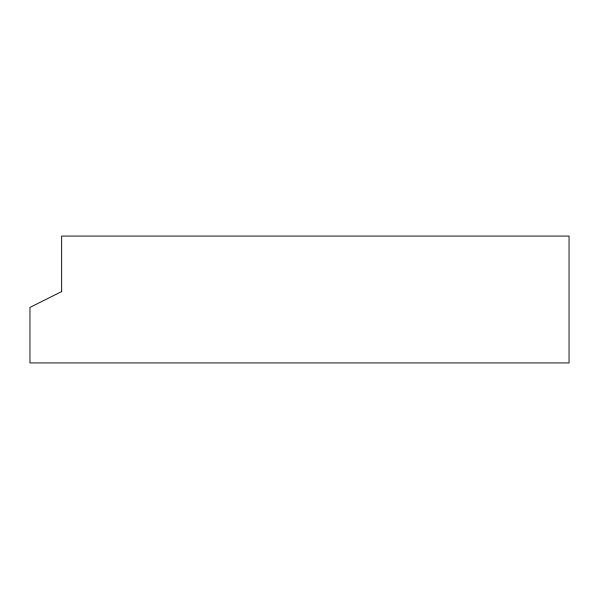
<?xml version="1.0" encoding="UTF-8"?>
<svg xmlns="http://www.w3.org/2000/svg" width="599" height="599" viewBox="0 0 599 599"><rect width="100%" height="100%" fill="white"/><g stroke="black" fill="none" stroke-linecap="round" stroke-linejoin="round"><path stroke-width="0.9" d="M61.66 291.571L29.95 307.429L29.95 362.927L569.05 362.927L569.05 236.073L61.66 236.073L61.66 291.571"/></g></svg>
